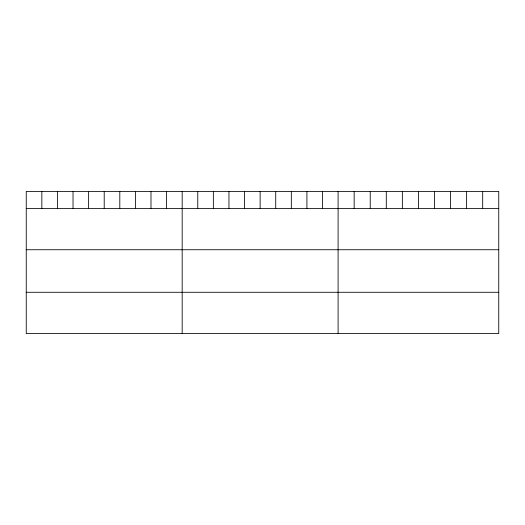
<?xml version="1.0" encoding="UTF-8"?>
<svg xmlns="http://www.w3.org/2000/svg" width="525" height="525" viewBox="0 0 525 525"><rect width="100%" height="100%" fill="white"/><g stroke="black" fill="none" stroke-linecap="round" stroke-linejoin="round"><path stroke-width="0.79" d="M498.75 208.458L498.75 333.565L26.25 333.565L26.25 191.435L498.75 191.435L498.75 208.458L26.25 208.458M26.25 249.743L498.75 249.743M26.25 292.281L498.75 292.281M482.685 191.435L482.685 208.458M466.62 191.435L466.62 208.458M450.555 191.435L450.555 208.458M434.49 191.435L434.49 208.458M418.425 191.435L418.425 208.458M402.36 191.435L402.36 208.458M386.295 191.435L386.295 208.458M370.23 191.435L370.23 208.458M354.165 191.435L354.165 208.458M338.1 191.435L338.1 333.565M322.507 191.435L322.507 208.458M306.915 191.435L306.915 208.458M291.322 191.435L291.322 208.458M275.73 191.435L275.73 208.458M260.137 191.435L260.137 208.458M244.545 191.435L244.545 208.458M228.952 191.435L228.952 208.458M213.36 191.435L213.36 208.458M197.768 191.435L197.768 208.458M182.175 191.435L182.175 333.565M166.583 191.435L166.583 208.458M150.99 191.435L150.99 208.458M135.398 191.435L135.398 208.458M119.805 191.435L119.805 208.458M104.213 191.435L104.213 208.458M88.62 191.435L88.62 208.458M73.028 191.435L73.028 208.458M57.435 191.435L57.435 208.458M41.843 191.435L41.843 208.458"/></g></svg>
